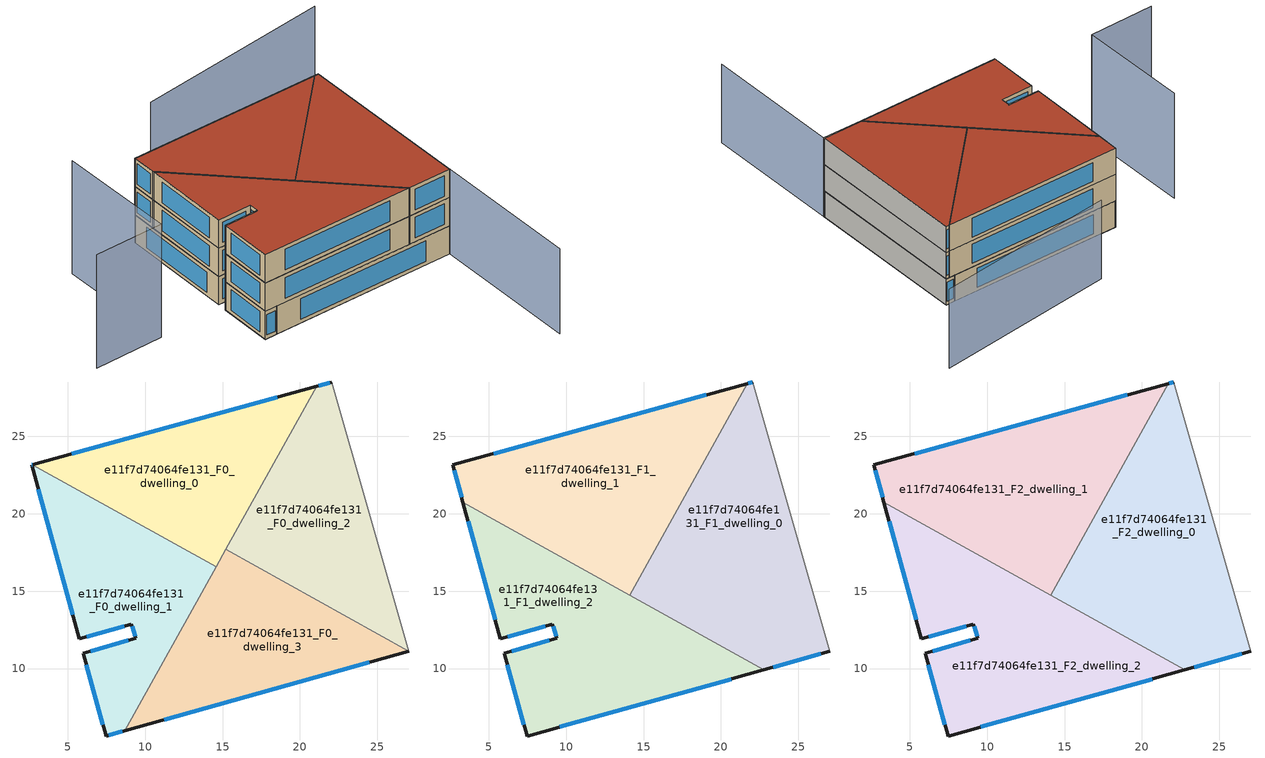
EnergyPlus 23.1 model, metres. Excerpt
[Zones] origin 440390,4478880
e11f7d74064fe131_F0_dwelling_0
 floor ground (EU_floor_Construction): 14.58,16.56 21.08,28.24 2.71,23.17 z0
 wall outside (EU_wall_Construction): 2.71,23.17 21.08,28.24 z0:3
 wall to e11f7d74064fe131_F0_dwelling_1 (EU_wall_Construction): 14.58,16.56 2.71,23.17 z0:3
 wall to e11f7d74064fe131_F0_dwelling_2 (EU_wall_Construction): 21.08,28.24 15.21,17.7 z0:3
 wall to e11f7d74064fe131_F0_dwelling_3 (EU_wall_Construction): 15.21,17.7 14.58,16.56 z0:3
 window (EU_Window_Construction): 5.26,23.87 18.53,27.53 z0.42:2.58
e11f7d74064fe131_F0_dwelling_1
 floor ground (EU_floor_Construction): 8.69,5.99 14.58,16.56 2.71,23.17 2.67,23.16 5.75,11.92 9.12,12.87 9.38,11.95 6.01,11 7.47,5.64 z0
 wall outside (EU_wall_Construction): 8.69,5.99 7.47,5.64 6.01,11 9.38,11.95 9.12,12.87 5.75,11.92 2.67,23.16 2.71,23.17 z0:3
 wall to e11f7d74064fe131_F0_dwelling_3 (EU_wall_Construction): 14.58,16.56 8.69,5.99 z0:3
 window (EU_Window_Construction): 8.65,12.74 6.22,12.05 / 5.33,13.48 3.1,21.6 / 2.68,23.16 2.71,23.17 / 8.52,5.94 7.64,5.69 / 7.27,6.39 6.21,10.25 / 6.48,11.13 8.91,11.81 / 9.35,12.07 9.15,12.74 z0.42:2.58
e11f7d74064fe131_F0_dwelling_2
 floor ground (EU_floor_Construction): 27.03,11.12 22.05,28.51 21.08,28.24 15.21,17.7 z0
 wall outside (EU_wall_Construction): 21.08,28.24 22.05,28.51 z0:3
 wall to e11f7d74064fe131_F0_dwelling_3 (EU_wall_Construction): 27.03,11.12 15.21,17.7 z0:3
 wall adiabatic (EU_wall_Construction): 22.05,28.51 27.03,11.12 z0:3
 window (EU_Window_Construction): 21.21,28.27 21.92,28.47 z0.42:2.58
e11f7d74064fe131_F0_dwelling_3
 floor ground (EU_floor_Construction): 27.03,11.11 27.03,11.12 15.21,17.7 8.69,5.99 z0
 wall outside (EU_wall_Construction): 27.03,11.11 8.69,5.99 z0:3
 wall adiabatic (EU_wall_Construction): 27.03,11.12 27.03,11.11 z0:3
 window (EU_Window_Construction): 24.48,10.4 11.24,6.7 z0.42:2.58
e11f7d74064fe131_F1_dwelling_0
 floor to e11f7d74064fe131_F0_dwelling_2 (EU_floor_Construction): 27.02,11.12 22.05,28.51 21.7,28.41 15.61,17.47 z3
 floor to e11f7d74064fe131_F0_dwelling_3 (EU_floor_Construction): 27.03,11.11 27.02,11.12 15.61,17.47 14.1,14.75 22.78,9.92 z3
 wall outside (EU_wall_Construction): 27.03,11.11 22.78,9.92 / 21.7,28.41 22.05,28.51 z3:6
 wall to e11f7d74064fe131_F1_dwelling_1 (EU_wall_Construction): 14.09,14.75 21.7,28.41 z3:6
 wall adiabatic (EU_wall_Construction): 22.05,28.51 27.03,11.11 z3:6
 wall to e11f7d74064fe131_F1_dwelling_2 (EU_wall_Construction): 22.78,9.92 14.09,14.75 z3:6
 window (EU_Window_Construction): 26.44,10.94 23.37,10.08 / 21.75,28.42 22.01,28.49 z3.42:5.58
e11f7d74064fe131_F1_dwelling_1
 floor to e11f7d74064fe131_F0_dwelling_0 (EU_floor_Construction): 14.58,16.56 21.08,28.24 2.71,23.17 z3
 floor to e11f7d74064fe131_F0_dwelling_1 (EU_floor_Construction): 13.7,14.97 14.58,16.56 2.71,23.17 2.67,23.16 3.33,20.74 z3
 floor to e11f7d74064fe131_F0_dwelling_2 (EU_floor_Construction): 15.61,17.47 21.7,28.41 21.08,28.24 15.21,17.7 z3
 floor to e11f7d74064fe131_F0_dwelling_3 (EU_floor_Construction): 14.1,14.75 15.61,17.47 15.21,17.7 13.7,14.97 z3
 wall outside (EU_wall_Construction): 3.33,20.74 2.67,23.16 21.7,28.41 z3:6
 wall to e11f7d74064fe131_F1_dwelling_2 (EU_wall_Construction): 14.09,14.75 3.33,20.74 z3:6
 window (EU_Window_Construction): 3.24,21.07 2.76,22.82 / 5.31,23.88 19.06,27.68 z3.42:5.58
e11f7d74064fe131_F1_dwelling_2
 floor to e11f7d74064fe131_F0_dwelling_1 (EU_floor_Construction): 8.69,5.99 13.7,14.97 3.33,20.74 5.75,11.92 9.12,12.87 9.38,11.95 6.01,11 7.47,5.64 z3
 floor to e11f7d74064fe131_F0_dwelling_3 (EU_floor_Construction): 22.78,9.92 13.7,14.97 8.69,5.99 z3
 wall outside (EU_wall_Construction): 22.78,9.92 7.47,5.64 6.01,11 9.38,11.95 9.12,12.87 5.75,11.92 3.33,20.74 z3:6
 window (EU_Window_Construction): 9.35,12.07 9.15,12.74 / 8.65,12.74 6.22,12.05 / 5.42,13.14 3.67,19.52 / 20.65,9.33 9.6,6.24 / 7.27,6.39 6.21,10.25 / 6.48,11.13 8.91,11.81 z3.42:5.58
e11f7d74064fe131_F2_dwelling_0
 floor to e11f7d74064fe131_F1_dwelling_0 (EU_floor_Construction): 27.03,11.11 22.05,28.51 21.7,28.41 14.09,14.75 22.78,9.92 z6
 wall outside (EU_wall_Construction): 27.03,11.11 22.78,9.92 / 21.7,28.41 22.05,28.51 z6:9
 wall to e11f7d74064fe131_F2_dwelling_1 (EU_wall_Construction): 14.09,14.75 21.7,28.41 z6:9
 wall adiabatic (EU_wall_Construction): 22.05,28.51 27.03,11.11 z6:9
 wall to e11f7d74064fe131_F2_dwelling_2 (EU_wall_Construction): 22.78,9.92 14.09,14.75 z6:9
 window (EU_Window_Construction): 26.44,10.94 23.37,10.08 / 21.75,28.42 22.01,28.49 z6.42:8.58
 roof outside (EU_roof_Construction): 22.05,28.51 27.03,11.11 22.78,9.92 14.09,14.75 21.7,28.41 z9
e11f7d74064fe131_F2_dwelling_1
 floor to e11f7d74064fe131_F1_dwelling_1 (EU_floor_Construction): 14.09,14.75 21.7,28.41 2.67,23.16 3.33,20.74 z6
 wall outside (EU_wall_Construction): 3.33,20.74 2.67,23.16 21.7,28.41 z6:9
 wall to e11f7d74064fe131_F2_dwelling_2 (EU_wall_Construction): 14.09,14.75 3.33,20.74 z6:9
 window (EU_Window_Construction): 3.24,21.07 2.76,22.82 / 5.31,23.88 19.06,27.68 z6.42:8.58
 roof outside (EU_roof_Construction): 21.7,28.41 14.09,14.75 3.33,20.74 2.67,23.16 z9
e11f7d74064fe131_F2_dwelling_2
 floor to e11f7d74064fe131_F1_dwelling_2 (EU_floor_Construction): 22.78,9.92 3.33,20.74 5.75,11.92 9.12,12.87 9.38,11.95 6.01,11 7.47,5.64 z6
 wall outside (EU_wall_Construction): 22.78,9.92 7.47,5.64 6.01,11 9.38,11.95 9.12,12.87 5.75,11.92 3.33,20.74 z6:9
 window (EU_Window_Construction): 9.35,12.07 9.15,12.74 / 8.65,12.74 6.22,12.05 / 5.42,13.14 3.67,19.52 / 20.65,9.33 9.6,6.24 / 7.27,6.39 6.21,10.25 / 6.48,11.13 8.91,11.81 z6.42:8.58
 roof outside (EU_roof_Construction): 22.78,9.92 7.47,5.64 6.01,11 9.38,11.95 9.12,12.87 5.75,11.92 3.33,20.74 z9
shading: -4.08,21.04 -0.66,9.45 / -0.66,9.45 -7.52,7.43 z0:12; 31.18,-3.41 22.06,28.51 / 25.66,37.81 7.16,30.23 z0:9
[Building]
EU S2 Campaign: North Axis=0; Terrain=City; Solar Distribution=FullExterior
[Site:Location]
Madrid: Latitude=40.5; Longitude=-3.5; Time Zone=1; Elevation=609
[SizingPeriod:WeatherFileDays]
AnnualSizingPeriod: Begin Month=1; Begin Day of Month=1; End Month=12; End Day of Month=31; Day of Week for Start Day=Monday; Use Weather File Daylight Saving Period=No; Use Weather File Rain and Snow Indicators=No
[MATERIAL]
EU_InternalMass_Material: Roughness=MediumRough; Thickness=0.1; Conductivity=1; Density=1800; Specific Heat=900; Thermal Absorptance=0.9; Solar Absorptance=0.7; Visible Absorptance=0.7
[MATERIAL:NOMASS] Roughness=MediumRough; Thermal Absorptance=0.9; Solar Absorptance=0.7; Visible Absorptance=0.7
Name | Thermal Resistance
EU_wall_NoMass | 1.60022
EU_roof_NoMass | 1.57597
EU_floor_NoMass | 0.470652
[WINDOWMATERIAL:SIMPLEGLAZINGSYSTEM]
EU_Window_SimpleGlazing: UFactor=3.28802; Solar Heat Gain Coefficient=0.85; Visible Transmittance=0.85
[CONSTRUCTION]
EU_wall_Construction: EU_wall_NoMass
EU_roof_Construction: EU_roof_NoMass
EU_floor_Construction: EU_floor_NoMass
EU_InternalMass_Construction: EU_InternalMass_Material
EU_Window_Construction: EU_Window_SimpleGlazing
[ZONE] Type=1; Multiplier=1; Ceiling Height=autocalculate; Floor Area=autocalculate; Part of Total Floor Area=Yes
Name | Volume
e11f7d74064fe131_F0_dwelling_0 | 272.189
e11f7d74064fe131_F1_dwelling_0; e11f7d74064fe131_F2_dwelling_0 | 362.906
e11f7d74064fe131_F0_dwelling_1 | 272.203
e11f7d74064fe131_F1_dwelling_1; e11f7d74064fe131_F2_dwelling_1 | 362.942
e11f7d74064fe131_F0_dwelling_2 | 272.172
e11f7d74064fe131_F1_dwelling_2; e11f7d74064fe131_F2_dwelling_2 | 362.918
e11f7d74064fe131_F0_dwelling_3 | 272.185
[INTERNALMASS] Construction=EU_InternalMass_Construction
Name | Zone or ZoneList | Surface Area
e11f7d74064fe131_F0_dwelling_0_EU_InternalMass | e11f7d74064fe131_F0_dwelling_0 | 90.7299
e11f7d74064fe131_F0_dwelling_1_EU_InternalMass | e11f7d74064fe131_F0_dwelling_1 | 90.7345
e11f7d74064fe131_F0_dwelling_2_EU_InternalMass | e11f7d74064fe131_F0_dwelling_2 | 90.7239
e11f7d74064fe131_F0_dwelling_3_EU_InternalMass | e11f7d74064fe131_F0_dwelling_3 | 90.7283
e11f7d74064fe131_F1_dwelling_0_EU_InternalMass | e11f7d74064fe131_F1_dwelling_0 | 120.965
e11f7d74064fe131_F1_dwelling_1_EU_InternalMass | e11f7d74064fe131_F1_dwelling_1 | 120.979
e11f7d74064fe131_F1_dwelling_2_EU_InternalMass | e11f7d74064fe131_F1_dwelling_2 | 120.973
e11f7d74064fe131_F2_dwelling_0_EU_InternalMass | e11f7d74064fe131_F2_dwelling_0 | 120.965
e11f7d74064fe131_F2_dwelling_1_EU_InternalMass | e11f7d74064fe131_F2_dwelling_1 | 120.979
e11f7d74064fe131_F2_dwelling_2_EU_InternalMass | e11f7d74064fe131_F2_dwelling_2 | 120.973
[OTHEREQUIPMENT] Fuel Type=Electricity; Design Level Calculation Method=Watts/Area; Power per Zone Floor Area=1; Fraction Latent=0; Fraction Radiant=0; Fraction Lost=0; Carbon Dioxide Generation Rate=0; EndUse Subcategory=EU_Step8_InternalGains
Name | Zone or ZoneList or Space or SpaceList | Schedule
EU_Step8_InternalGain_e11f7d74064fe131_F0_dwelling_0_f000 | e11f7d74064fe131_F0_dwelling_0 | EU_Step8_GainSchedule_e11f7d74064fe131_F0_dwelling_0_f000
EU_Step8_InternalGain_e11f7d74064fe131_F0_dwelling_1_f000 | e11f7d74064fe131_F0_dwelling_1 | EU_Step8_GainSchedule_e11f7d74064fe131_F0_dwelling_1_f000
EU_Step8_InternalGain_e11f7d74064fe131_F0_dwelling_2_f000 | e11f7d74064fe131_F0_dwelling_2 | EU_Step8_GainSchedule_e11f7d74064fe131_F0_dwelling_2_f000
EU_Step8_InternalGain_e11f7d74064fe131_F0_dwelling_3_f000 | e11f7d74064fe131_F0_dwelling_3 | EU_Step8_GainSchedule_e11f7d74064fe131_F0_dwelling_3_f000
EU_Step8_InternalGain_e11f7d74064fe131_F1_dwelling_0_f000 | e11f7d74064fe131_F1_dwelling_0 | EU_Step8_GainSchedule_e11f7d74064fe131_F1_dwelling_0_f000
EU_Step8_InternalGain_e11f7d74064fe131_F1_dwelling_1_f000 | e11f7d74064fe131_F1_dwelling_1 | EU_Step8_GainSchedule_e11f7d74064fe131_F1_dwelling_1_f000
EU_Step8_InternalGain_e11f7d74064fe131_F1_dwelling_2_f000 | e11f7d74064fe131_F1_dwelling_2 | EU_Step8_GainSchedule_e11f7d74064fe131_F1_dwelling_2_f000
EU_Step8_InternalGain_e11f7d74064fe131_F2_dwelling_0_f000 | e11f7d74064fe131_F2_dwelling_0 | EU_Step8_GainSchedule_e11f7d74064fe131_F2_dwelling_0_f000
EU_Step8_InternalGain_e11f7d74064fe131_F2_dwelling_1_f000 | e11f7d74064fe131_F2_dwelling_1 | EU_Step8_GainSchedule_e11f7d74064fe131_F2_dwelling_1_f000
EU_Step8_InternalGain_e11f7d74064fe131_F2_dwelling_2_f000 | e11f7d74064fe131_F2_dwelling_2 | EU_Step8_GainSchedule_e11f7d74064fe131_F2_dwelling_2_f000
[ZONEVENTILATION:DESIGNFLOWRATE] Schedule=EU_AlwaysOn; Design Flow Rate Calculation Method=AirChanges/Hour; Air Changes per Hour=0.480704; Ventilation Type=Natural; Fan Pressure Rise=0; Fan Total Efficiency=1; Constant Term Coefficient=1; Temperature Term Coefficient=0; Velocity Term Coefficient=0; Velocity Squared Term Coefficient=0; Minimum Indoor Temperature=-100; Maximum Indoor Temperature=100; Delta Temperature=-100; Minimum Outdoor Temperature=-100; Maximum Outdoor Temperature=100; Maximum Wind Speed=40
Name | Zone or ZoneList or Space or SpaceList
EU_ConstantAir_e11f7d74064fe131_F0_dwelling_0 | e11f7d74064fe131_F0_dwelling_0
EU_ConstantAir_e11f7d74064fe131_F0_dwelling_1 | e11f7d74064fe131_F0_dwelling_1
EU_ConstantAir_e11f7d74064fe131_F0_dwelling_2 | e11f7d74064fe131_F0_dwelling_2
EU_ConstantAir_e11f7d74064fe131_F0_dwelling_3 | e11f7d74064fe131_F0_dwelling_3
EU_ConstantAir_e11f7d74064fe131_F1_dwelling_0 | e11f7d74064fe131_F1_dwelling_0
EU_ConstantAir_e11f7d74064fe131_F1_dwelling_1 | e11f7d74064fe131_F1_dwelling_1
EU_ConstantAir_e11f7d74064fe131_F1_dwelling_2 | e11f7d74064fe131_F1_dwelling_2
EU_ConstantAir_e11f7d74064fe131_F2_dwelling_0 | e11f7d74064fe131_F2_dwelling_0
EU_ConstantAir_e11f7d74064fe131_F2_dwelling_1 | e11f7d74064fe131_F2_dwelling_1
EU_ConstantAir_e11f7d74064fe131_F2_dwelling_2 | e11f7d74064fe131_F2_dwelling_2
[HVACTEMPLATE:THERMOSTAT] Constant Heating Setpoint=20; Constant Cooling Setpoint=50
EU_HeatOnly_e11f7d74064fe131_F0_dwelling_0; EU_HeatOnly_e11f7d74064fe131_F0_dwelling_1; EU_HeatOnly_e11f7d74064fe131_F0_dwelling_2; EU_HeatOnly_e11f7d74064fe131_F0_dwelling_3; EU_HeatOnly_e11f7d74064fe131_F1_dwelling_0; EU_HeatOnly_e11f7d74064fe131_F1_dwelling_1; EU_HeatOnly_e11f7d74064fe131_F1_dwelling_2; EU_HeatOnly_e11f7d74064fe131_F2_dwelling_0; EU_HeatOnly_e11f7d74064fe131_F2_dwelling_1; EU_HeatOnly_e11f7d74064fe131_F2_dwelling_2
[HVACTEMPLATE:ZONE:IDEALLOADSAIRSYSTEM] System Availability Schedule=EU_AlwaysOn; Maximum Heating Supply Air Temperature=50; Minimum Cooling Supply Air Temperature=13; Maximum Heating Supply Air Humidity Ratio=0.0156; Minimum Cooling Supply Air Humidity Ratio=0.0077; Heating Limit=NoLimit; Cooling Limit=NoLimit; Heating Availability Schedule=EU_AlwaysOn; Cooling Availability Schedule=EU_CoolingOff; Dehumidification Control Type=ConstantSensibleHeatRatio; Cooling Sensible Heat Ratio=0.7; Dehumidification Setpoint=60; Humidification Control Type=None; Humidification Setpoint=30; Outdoor Air Method=None; Outdoor Air Flow Rate per Person=0.00944; Outdoor Air Flow Rate per Zone Floor Area=0; Outdoor Air Flow Rate per Zone=0; Demand Controlled Ventilation Type=None; Outdoor Air Economizer Type=NoEconomizer; Heat Recovery Type=None; Sensible Heat Recovery Effectiveness=0.7; Latent Heat Recovery Effectiveness=0.65
Name | Template Thermostat
e11f7d74064fe131_F0_dwelling_0 | EU_HeatOnly_e11f7d74064fe131_F0_dwelling_0
e11f7d74064fe131_F0_dwelling_1 | EU_HeatOnly_e11f7d74064fe131_F0_dwelling_1
e11f7d74064fe131_F0_dwelling_2 | EU_HeatOnly_e11f7d74064fe131_F0_dwelling_2
e11f7d74064fe131_F0_dwelling_3 | EU_HeatOnly_e11f7d74064fe131_F0_dwelling_3
e11f7d74064fe131_F1_dwelling_0 | EU_HeatOnly_e11f7d74064fe131_F1_dwelling_0
e11f7d74064fe131_F1_dwelling_1 | EU_HeatOnly_e11f7d74064fe131_F1_dwelling_1
e11f7d74064fe131_F1_dwelling_2 | EU_HeatOnly_e11f7d74064fe131_F1_dwelling_2
e11f7d74064fe131_F2_dwelling_0 | EU_HeatOnly_e11f7d74064fe131_F2_dwelling_0
e11f7d74064fe131_F2_dwelling_1 | EU_HeatOnly_e11f7d74064fe131_F2_dwelling_1
e11f7d74064fe131_F2_dwelling_2 | EU_HeatOnly_e11f7d74064fe131_F2_dwelling_2
[SIZING:ZONE] Zone Cooling Design Supply Air Temperature Input Method=SupplyAirTemperature; Zone Cooling Design Supply Air Temperature=13; Zone Heating Design Supply Air Temperature Input Method=SupplyAirTemperature; Zone Heating Design Supply Air Temperature=50; Zone Cooling Design Supply Air Humidity Ratio=0.008; Zone Heating Design Supply Air Humidity Ratio=0.008; Cooling Design Air Flow Method=DesignDay; Cooling Design Air Flow Rate=0; Cooling Minimum Air Flow per Zone Floor Area=0.000762; Cooling Minimum Air Flow=0; Cooling Minimum Air Flow Fraction=0.2; Heating Design Air Flow Method=DesignDay; Heating Design Air Flow Rate=0; Heating Maximum Air Flow per Zone Floor Area=0.002032; Heating Maximum Air Flow=0.141576; Heating Maximum Air Flow Fraction=0.3; Account for Dedicated Outdoor Air System=No; Dedicated Outdoor Air System Control Strategy=NeutralSupplyAir; Dedicated Outdoor Air Low Setpoint Temperature for Design=autosize; Dedicated Outdoor Air High Setpoint Temperature for Design=autosize; Zone Load Sizing Method=Sensible Load Only No Latent Load; Zone Latent Cooling Design Supply Air Humidity Ratio Input Method=HumidityRatioDifference; Zone Cooling Design Supply Air Humidity Ratio Difference=0.005; Zone Latent Heating Design Supply Air Humidity Ratio Input Method=HumidityRatioDifference; Zone Humidification Design Supply Air Humidity Ratio Difference=0.005
e11f7d74064fe131_F0_dwelling_0; e11f7d74064fe131_F0_dwelling_1; e11f7d74064fe131_F0_dwelling_2; e11f7d74064fe131_F0_dwelling_3; e11f7d74064fe131_F1_dwelling_0; e11f7d74064fe131_F1_dwelling_1; e11f7d74064fe131_F1_dwelling_2; e11f7d74064fe131_F2_dwelling_0; e11f7d74064fe131_F2_dwelling_1; e11f7d74064fe131_F2_dwelling_2
[SCHEDULE:CONSTANT]
Name | Hourly Value
EU_AlwaysOn | 1
EU_CoolingOff | 0
[SCHEDULE:FILE] Column Number=1; Rows to Skip at Top=0; Number of Hours of Data=8760; Column Separator=Comma; Interpolate to Timestep=No; Minutes per Item=60; Adjust Schedule for Daylight Savings=Yes
Name | File
EU_Step8_GainSchedule_e11f7d74064fe131_F0_dwelling_0_f000 | ../../schedules/e11f7d74064fe131/e11f7d74064fe131_F0_dwelling_0_f000_gain.csv
EU_Step8_GainSchedule_e11f7d74064fe131_F0_dwelling_1_f000 | ../../schedules/e11f7d74064fe131/e11f7d74064fe131_F0_dwelling_1_f000_gain.csv
EU_Step8_GainSchedule_e11f7d74064fe131_F0_dwelling_2_f000 | ../../schedules/e11f7d74064fe131/e11f7d74064fe131_F0_dwelling_2_f000_gain.csv
EU_Step8_GainSchedule_e11f7d74064fe131_F0_dwelling_3_f000 | ../../schedules/e11f7d74064fe131/e11f7d74064fe131_F0_dwelling_3_f000_gain.csv
EU_Step8_GainSchedule_e11f7d74064fe131_F1_dwelling_0_f000 | ../../schedules/e11f7d74064fe131/e11f7d74064fe131_F1_dwelling_0_f000_gain.csv
EU_Step8_GainSchedule_e11f7d74064fe131_F1_dwelling_1_f000 | ../../schedules/e11f7d74064fe131/e11f7d74064fe131_F1_dwelling_1_f000_gain.csv
EU_Step8_GainSchedule_e11f7d74064fe131_F1_dwelling_2_f000 | ../../schedules/e11f7d74064fe131/e11f7d74064fe131_F1_dwelling_2_f000_gain.csv
EU_Step8_GainSchedule_e11f7d74064fe131_F2_dwelling_0_f000 | ../../schedules/e11f7d74064fe131/e11f7d74064fe131_F2_dwelling_0_f000_gain.csv
EU_Step8_GainSchedule_e11f7d74064fe131_F2_dwelling_1_f000 | ../../schedules/e11f7d74064fe131/e11f7d74064fe131_F2_dwelling_1_f000_gain.csv
EU_Step8_GainSchedule_e11f7d74064fe131_F2_dwelling_2_f000 | ../../schedules/e11f7d74064fe131/e11f7d74064fe131_F2_dwelling_2_f000_gain.csv
